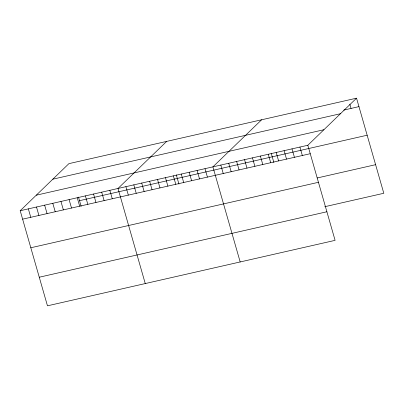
<?xml version="1.0" encoding="UTF-8"?>
<svg xmlns="http://www.w3.org/2000/svg" width="404" height="404" viewBox="0 0 404 404"><rect width="100%" height="100%" fill="white"/><g stroke="black" fill="none" stroke-linecap="round" stroke-linejoin="round"><path stroke-width="0.61" d="M356.535 98.182L307.828 145.263L335.093 240.355L47.465 305.818L20.2 210.726L68.907 163.645L356.535 98.182L383.8 193.274L324.781 206.707M166.701 141.39L117.993 188.466L145.258 283.558M261.615 119.786L212.908 166.867L240.178 261.959M343.743 110.09L358.954 106.626M52.833 179.179L340.461 113.721M36.274 195.188L323.902 129.729M20.2 210.726L307.828 145.263M79.527 200.682L367.155 135.219M22.619 219.165L310.247 153.707M317.19 177.977L375.599 164.681M30.82 247.763L318.448 182.3M39.269 277.22L326.897 211.762M349.834 104.207L351.046 108.429M299.914 147.061L302.338 155.505M292.006 148.864L294.43 157.308M284.098 150.662L286.517 159.105M276.19 152.465L278.609 160.908M271.21 153.247L273.861 162.489M268.276 154.262L270.7 162.706M260.368 156.065L262.787 164.509M252.46 157.863L254.879 166.307M244.546 159.666L246.97 168.104M236.638 161.464L239.062 169.907M228.73 163.267L231.149 171.705M220.821 165.064L223.24 173.508M205 168.665L207.419 177.109M197.091 170.468L199.51 178.906M189.178 172.266L191.602 180.709M181.27 174.068L183.694 182.507M176.296 174.851L178.942 184.093M173.361 175.866L175.78 184.31M165.453 177.664L167.872 186.108M157.54 179.467L159.964 187.911M149.632 181.265L152.05 189.708M141.723 183.068L144.142 191.511M133.815 184.865L136.234 193.309M125.902 186.668L128.326 195.112M109.843 190.324L112.267 198.763M101.692 192.178L104.116 200.621M93.546 194.031L95.965 202.475M85.395 195.884L87.814 204.328M78.502 197.107L81.153 206.348M77.245 197.743L79.669 206.181M69.094 199.596L71.518 208.04M60.948 201.45L63.367 209.893M52.798 203.303L55.217 211.746M44.647 205.161L47.071 213.6M36.496 207.015L38.92 215.458M28.351 208.868L30.77 217.312"/></g></svg>
